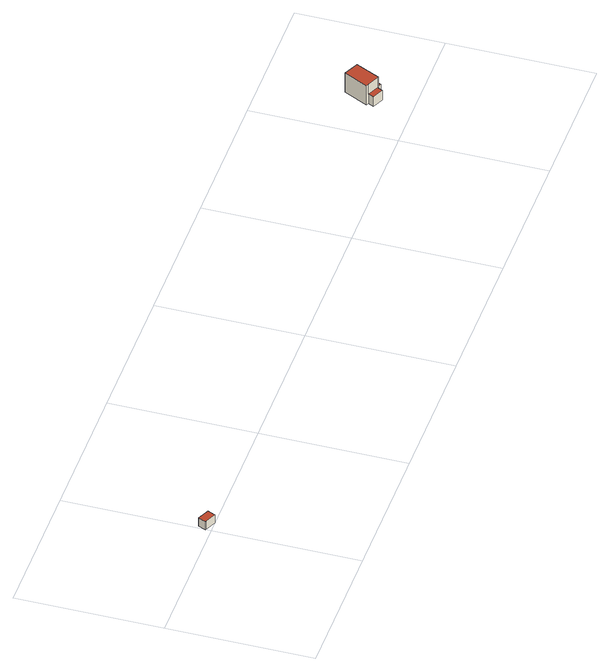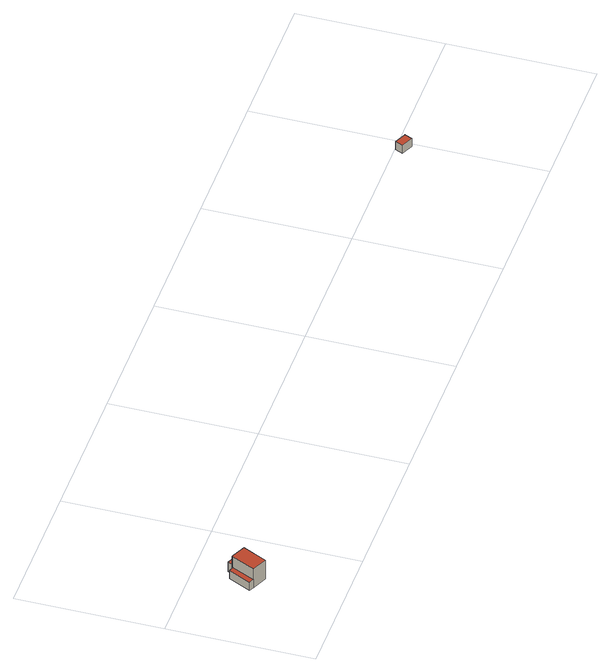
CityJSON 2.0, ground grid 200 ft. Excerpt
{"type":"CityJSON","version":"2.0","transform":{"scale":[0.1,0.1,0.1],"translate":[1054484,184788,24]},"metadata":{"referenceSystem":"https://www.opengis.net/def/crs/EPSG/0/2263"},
"CityObjects":{
"building1":{"type":"Building","attributes":{"name":"Bldg_3511013380","BIN":"4568652"},"geometry":[{"type":"MultiSurface","lod":"2","boundaries":[[[0,1,2,3,4,5]],[[6,7,8,9,10,11]],[[0,5,11,10]],[[1,0,10,9]],[[2,1,9,8]],[[3,2,8,7]],[[4,3,7,6]],[[5,4,6,11]]],"semantics":{"surfaces":[{"type":"RoofSurface","BIN":"4568652"},{"type":"GroundSurface"},{"type":"WallSurface"}],"values":[0,1,2,2,2,2,2,2]}}]},
"building2":{"type":"Building","attributes":{"name":"Bldg_3210000615","BIN":"4282750"},"geometry":[{"type":"MultiSurface","lod":"2","boundaries":[[[12,13,14,15]],[[16,17,18,19]],[[20,21,22,23,24,25,26]],[[27,28,29,30,31,32,33,34,35,36,37]],[[16,26,25,17]],[[15,23,22,12]],[[13,12,37,36]],[[14,13,36,35]],[[15,14,35,34]],[[24,23,34,33]],[[25,24,33,32]],[[18,17,32,31]],[[19,18,31,30]],[[16,19,30,29]],[[20,26,29,28]],[[21,20,28,27]],[[22,21,27,37]]],"semantics":{"surfaces":[{"type":"RoofSurface","BIN":"4282750"},{"type":"GroundSurface"},{"type":"WallSurface"}],"values":[0,0,0,1,2,2,2,2,2,2,2,2,2,2,2,2,2]}}]}
},
"vertices":[
[52,190,133],[7,92,133],[3,82,133],[11,79,133],[167,8,133],[216,115,133],[167,8,1],[11,79,1],[3,82,1],[7,92,1],[52,190,1],[216,115,1],
[8585,584,166],[8549,507,166],[8703,435,166],[8739,511,166],[8917,836,146],[8769,521,146],[8832,491,146],[8980,806,146],[8709,934,323],[8552,600,323],[8585,584,323],[8739,511,323],[8760,501,323],[8769,521,323],[8917,836,323],[8552,600,11],[8709,934,11],[8917,836,11],[8980,806,11],[8832,491,11],[8769,521,11],[8760,501,11],[8739,511,11],[8703,435,11],[8549,507,11],[8585,584,11]
]}
